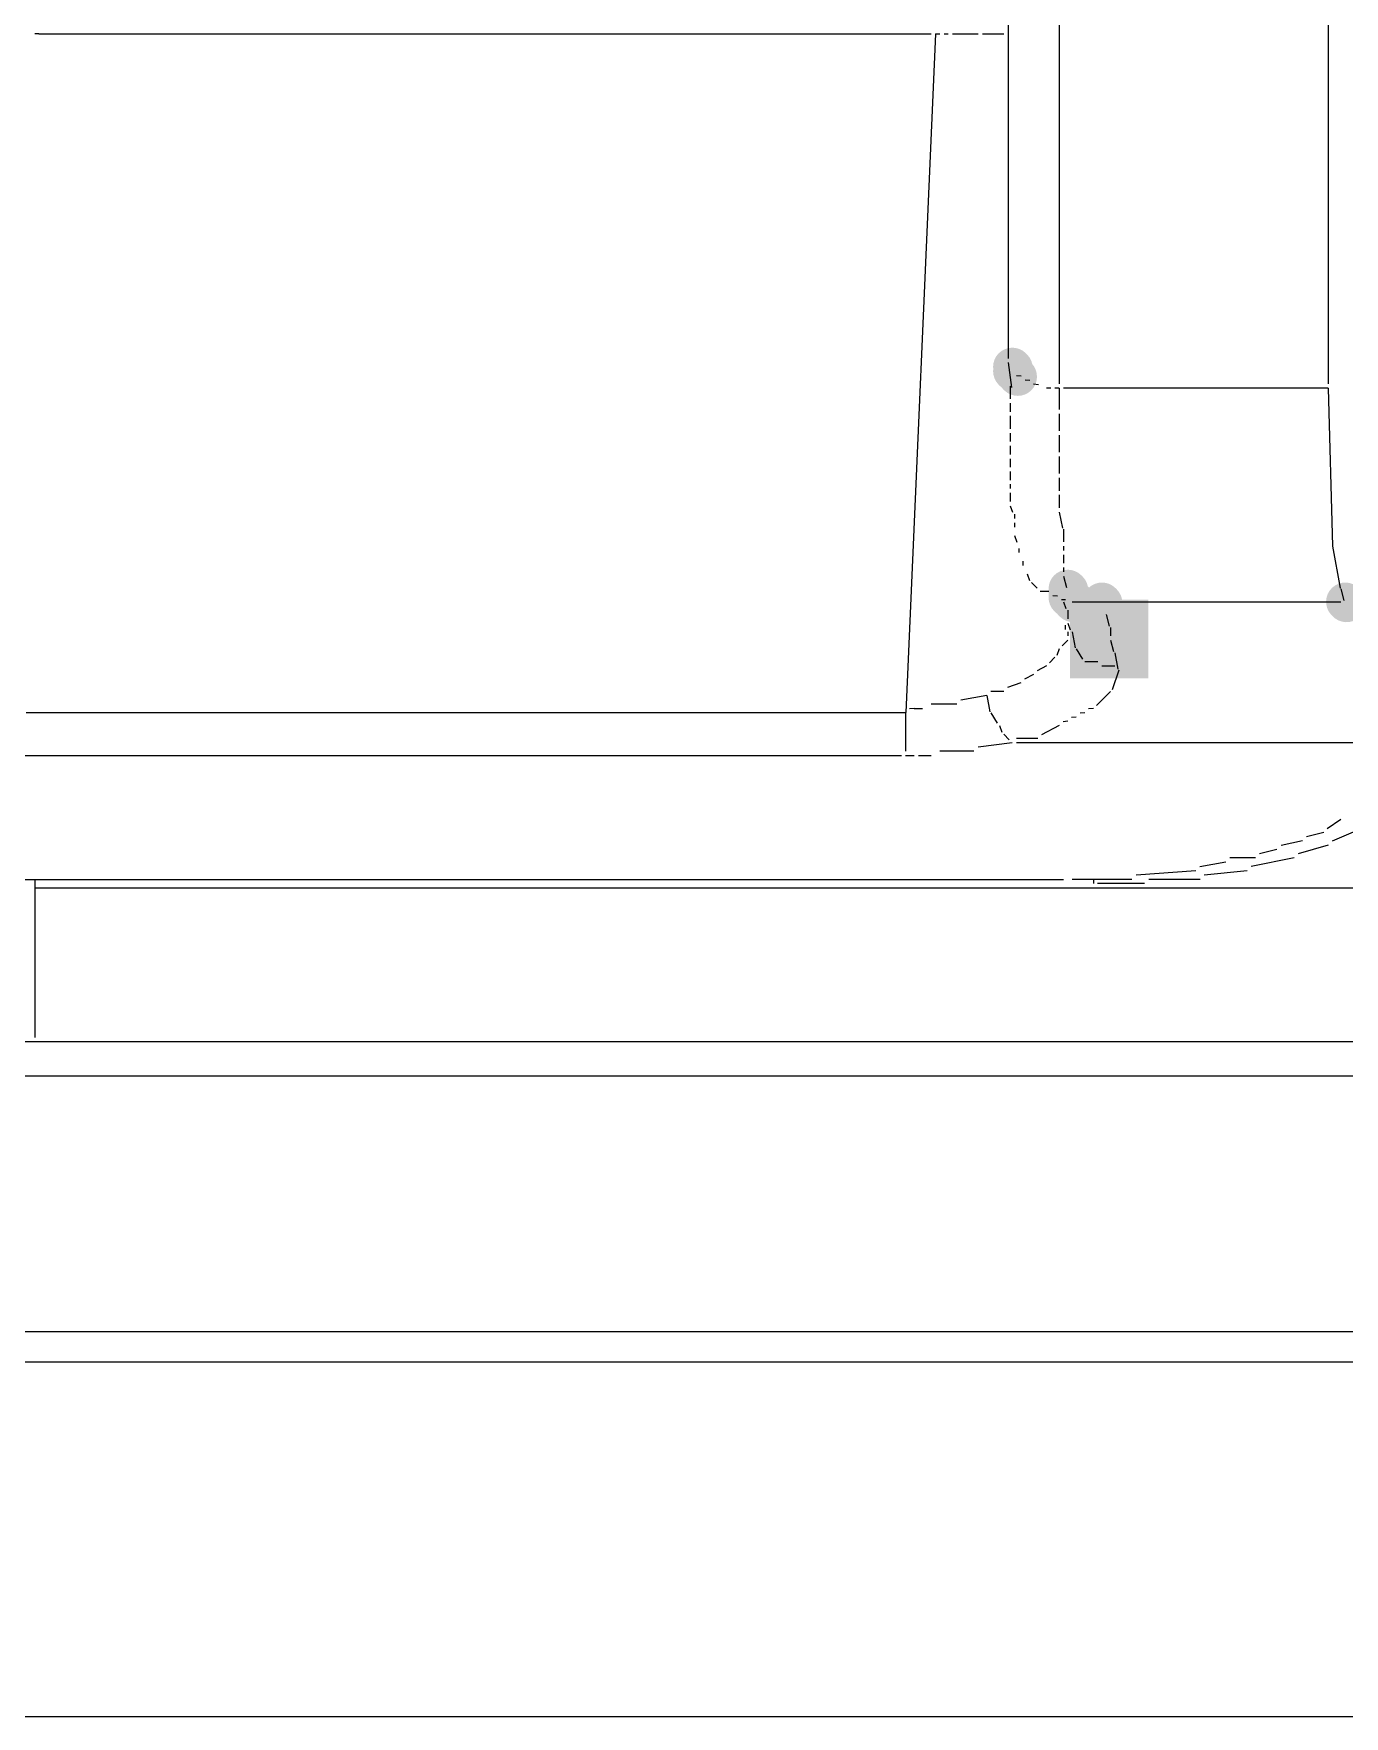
# Model space of a CAD drawing. Header units: millimetres. Extents: x 0 to 297, y 0 to 208.
# Drawn here: x 65.8 to 71.68, y 49.91 to 57.46 of the extents above; entities that cross this region are included whole.
import ezdxf

# ---------------------------------------------------------------- set-up
doc = ezdxf.new("R2010")
doc.units = ezdxf.units.MM

msp = doc.modelspace()

# ---------------------------------------------------------------- hatches: boundary and pattern name
h = msp.add_hatch(color=7)
edge = h.paths.add_edge_path(flags=0)
edge.add_spline(control_points=[(70.254244, 56.024545), (70.220699, 56.05809), (70.165807, 56.05809), (70.132262, 56.024545), (70.098717, 55.991), (70.098717, 55.936108), (70.132262, 55.902563), (70.132262, 55.902563), (70.137906, 55.896919), (70.137906, 55.896919), (70.171451, 55.863374), (70.226343, 55.863374), (70.259888, 55.896919), (70.293433, 55.930464), (70.293433, 55.985356), (70.259888, 56.018901), (70.259888, 56.018901), (70.254244, 56.024545), (70.254244, 56.024545)], knot_values=[0, 0, 0, 0, 1, 1, 1, 2, 2, 2, 3, 3, 3, 4, 4, 4, 5, 5, 5, 6, 6, 6, 6], degree=3, periodic=1)
h = msp.add_hatch(color=7)
edge = h.paths.add_edge_path(flags=0)
edge.add_spline(control_points=[(70.254244, 56.005142), (70.220699, 56.038687), (70.165807, 56.038687), (70.132262, 56.005142), (70.098717, 55.971597), (70.098717, 55.916706), (70.132262, 55.883161), (70.132262, 55.883161), (70.137906, 55.877516), (70.137906, 55.877516), (70.171451, 55.843971), (70.226343, 55.843971), (70.259888, 55.877516), (70.293433, 55.911061), (70.293433, 55.965953), (70.259888, 55.999498), (70.259888, 55.999498), (70.254244, 56.005142), (70.254244, 56.005142)], knot_values=[0, 0, 0, 0, 1, 1, 1, 2, 2, 2, 3, 3, 3, 4, 4, 4, 5, 5, 5, 6, 6, 6, 6], degree=3, periodic=1)
h = msp.add_hatch(color=7)
edge = h.paths.add_edge_path(flags=0)
edge.add_spline(control_points=[(70.273294, 55.986092), (70.239749, 56.019637), (70.184857, 56.019637), (70.151312, 55.986092), (70.117767, 55.952547), (70.117767, 55.897656), (70.151312, 55.864111), (70.151312, 55.864111), (70.156956, 55.858466), (70.156956, 55.858466), (70.190501, 55.824921), (70.245393, 55.824921), (70.278938, 55.858466), (70.312483, 55.892011), (70.312483, 55.946903), (70.278938, 55.980448), (70.278938, 55.980448), (70.273294, 55.986092), (70.273294, 55.986092)], knot_values=[0, 0, 0, 0, 1, 1, 1, 2, 2, 2, 3, 3, 3, 4, 4, 4, 5, 5, 5, 6, 6, 6, 6], degree=3, periodic=1)
h = msp.add_hatch(color=7)
h.dxf.hatch_style = 2
h.paths.add_polyline_path([(70.183728, 55.886825), (70.183728, 55.714317)])
h = msp.add_hatch(color=7)
h.dxf.hatch_style = 2
h.paths.add_polyline_path([(70.183728, 55.829322), (70.183728, 55.656814)])
h = msp.add_hatch(color=7)
h.dxf.hatch_style = 2
h.paths.add_polyline_path([(70.183728, 55.752769), (70.183728, 55.580261)])
h = msp.add_hatch(color=7)
h.dxf.hatch_style = 2
h.paths.add_polyline_path([(70.183728, 55.695267), (70.183728, 55.522758)])
h = msp.add_hatch(color=7)
h.dxf.hatch_style = 2
h.paths.add_polyline_path([(70.183728, 55.637764), (70.183728, 55.465256)])
h = msp.add_hatch(color=7)
h.dxf.hatch_style = 2
h.paths.add_polyline_path([(70.183728, 55.580261), (70.183728, 55.407753)])
h = msp.add_hatch(color=7)
h.dxf.hatch_style = 2
h.paths.add_polyline_path([(70.183728, 55.522758), (70.183728, 55.35025)])
h = msp.add_hatch(color=7)
h.dxf.hatch_style = 2
h.paths.add_polyline_path([(70.183728, 55.484306), (70.183728, 55.311797)])
h = msp.add_hatch(color=7)
h.dxf.hatch_style = 2
h.paths.add_polyline_path([(70.183728, 55.426803), (70.183728, 55.254294)])
h = msp.add_hatch(color=7)
h.dxf.hatch_style = 2
h.paths.add_polyline_path([(70.202778, 55.38835), (70.202778, 55.215842)])
h = msp.add_hatch(color=7)
h.dxf.hatch_style = 2
h.paths.add_polyline_path([(70.202778, 55.35025), (70.202778, 55.177742)])
h = msp.add_hatch(color=7)
h.dxf.hatch_style = 2
h.paths.add_polyline_path([(70.202778, 55.311797), (70.202778, 55.139289)])
h = msp.add_hatch(color=7)
h.dxf.hatch_style = 2
h.paths.add_polyline_path([(70.202778, 55.311797), (70.202778, 55.139289)])
h = msp.add_hatch(color=7)
h.dxf.hatch_style = 2
h.paths.add_polyline_path([(70.202778, 55.292747), (70.202778, 55.120239)])
h = msp.add_hatch(color=7)
h.dxf.hatch_style = 2
h.paths.add_polyline_path([(70.222181, 55.254294), (70.222181, 55.081786)])
h = msp.add_hatch(color=7)
h.dxf.hatch_style = 2
h.paths.add_polyline_path([(70.222181, 55.254294), (70.222181, 55.081786)])
h = msp.add_hatch(color=7)
h.dxf.hatch_style = 2
h.paths.add_polyline_path([(70.222181, 55.235244), (70.222181, 55.062736)])
h = msp.add_hatch(color=7)
h.dxf.hatch_style = 2
h.paths.add_polyline_path([(70.285106, 55.16953), (70.159255, 55.051545)])
h = msp.add_hatch(color=7)
h.dxf.hatch_style = 2
h.paths.add_polyline_path([(70.222181, 55.196792), (70.222181, 55.024283)])
h = msp.add_hatch(color=7)
h.dxf.hatch_style = 2
h.paths.add_polyline_path([(70.241231, 55.177742), (70.241231, 55.005233)])
h = msp.add_hatch(color=7)
h.dxf.hatch_style = 2
h.paths.add_polyline_path([(70.241231, 55.139289), (70.241231, 54.966781)])
h = msp.add_hatch(color=7)
h.dxf.hatch_style = 2
h.paths.add_polyline_path([(70.302221, 55.114026), (70.18024, 54.992044)])
h = msp.add_hatch(color=7)
h.dxf.hatch_style = 2
h.paths.add_polyline_path([(70.260281, 55.120239), (70.260281, 54.947731)])
h = msp.add_hatch(color=7)
h.dxf.hatch_style = 2
h.paths.add_polyline_path([(70.279331, 55.081786), (70.279331, 54.909278)])
h = msp.add_hatch(color=7)
edge = h.paths.add_edge_path(flags=0)
edge.add_spline(control_points=[(70.503305, 55.027948), (70.46976, 55.061493), (70.414868, 55.061493), (70.381323, 55.027948), (70.347778, 54.994403), (70.347778, 54.939511), (70.381323, 54.905966), (70.381323, 54.905966), (70.386967, 54.900322), (70.386967, 54.900322), (70.420512, 54.866777), (70.475404, 54.866777), (70.508949, 54.900322), (70.542494, 54.933867), (70.542494, 54.988758), (70.508949, 55.022303), (70.508949, 55.022303), (70.503305, 55.027948), (70.503305, 55.027948)], knot_values=[0, 0, 0, 0, 1, 1, 1, 2, 2, 2, 3, 3, 3, 4, 4, 4, 5, 5, 5, 6, 6, 6, 6], degree=3, periodic=1)
h = msp.add_hatch(color=7)
h.dxf.hatch_style = 2
h.paths.add_polyline_path([(70.317783, 55.043686), (70.317783, 54.871178)])
h = msp.add_hatch(color=7)
edge = h.paths.add_edge_path(flags=0)
edge.add_spline(control_points=[(70.503305, 55.008545), (70.46976, 55.04209), (70.414868, 55.04209), (70.381323, 55.008545), (70.347778, 54.975), (70.347778, 54.920108), (70.381323, 54.886563), (70.381323, 54.886563), (70.386967, 54.880919), (70.386967, 54.880919), (70.420512, 54.847374), (70.475404, 54.847374), (70.508949, 54.880919), (70.542494, 54.914464), (70.542494, 54.969356), (70.508949, 55.002901), (70.508949, 55.002901), (70.503305, 55.008545), (70.503305, 55.008545)], knot_values=[0, 0, 0, 0, 1, 1, 1, 2, 2, 2, 3, 3, 3, 4, 4, 4, 5, 5, 5, 6, 6, 6, 6], degree=3, periodic=1)
h = msp.add_hatch(color=7)
edge = h.paths.add_edge_path(flags=0)
edge.add_spline(control_points=[(70.503305, 54.989495), (70.46976, 55.02304), (70.414868, 55.02304), (70.381323, 54.989495), (70.347778, 54.95595), (70.347778, 54.901058), (70.381323, 54.867513), (70.381323, 54.867513), (70.386967, 54.861869), (70.386967, 54.861869), (70.420512, 54.828324), (70.475404, 54.828324), (70.508949, 54.861869), (70.542494, 54.895414), (70.542494, 54.950306), (70.508949, 54.983851), (70.508949, 54.983851), (70.503305, 54.989495), (70.503305, 54.989495)], knot_values=[0, 0, 0, 0, 1, 1, 1, 2, 2, 2, 3, 3, 3, 4, 4, 4, 5, 5, 5, 6, 6, 6, 6], degree=3, periodic=1)
h = msp.add_hatch(color=7)
edge = h.paths.add_edge_path(flags=0)
edge.add_spline(control_points=[(70.522708, 54.989495), (70.489163, 55.02304), (70.434271, 55.02304), (70.400726, 54.989495), (70.367181, 54.95595), (70.367181, 54.901058), (70.400726, 54.867513), (70.400726, 54.867513), (70.40637, 54.861869), (70.40637, 54.861869), (70.439915, 54.828324), (70.494807, 54.828324), (70.528352, 54.861869), (70.561897, 54.895414), (70.561897, 54.950306), (70.528352, 54.983851), (70.528352, 54.983851), (70.522708, 54.989495), (70.522708, 54.989495)], knot_values=[0, 0, 0, 0, 1, 1, 1, 2, 2, 2, 3, 3, 3, 4, 4, 4, 5, 5, 5, 6, 6, 6, 6], degree=3, periodic=1)
h = msp.add_hatch(color=7)
edge = h.paths.add_edge_path(flags=0)
edge.add_spline(control_points=[(70.522708, 54.970445), (70.489163, 55.00399), (70.434271, 55.00399), (70.400726, 54.970445), (70.367181, 54.9369), (70.367181, 54.882008), (70.400726, 54.848463), (70.400726, 54.848463), (70.40637, 54.842819), (70.40637, 54.842819), (70.439915, 54.809274), (70.494807, 54.809274), (70.528352, 54.842819), (70.561897, 54.876364), (70.561897, 54.931256), (70.528352, 54.964801), (70.528352, 54.964801), (70.522708, 54.970445), (70.522708, 54.970445)], knot_values=[0, 0, 0, 0, 1, 1, 1, 2, 2, 2, 3, 3, 3, 4, 4, 4, 5, 5, 5, 6, 6, 6, 6], degree=3, periodic=1)
h = msp.add_hatch(color=7)
edge = h.paths.add_edge_path(flags=0)
edge.add_spline(control_points=[(70.522708, 54.970445), (70.489163, 55.00399), (70.434271, 55.00399), (70.400726, 54.970445), (70.367181, 54.9369), (70.367181, 54.882008), (70.400726, 54.848463), (70.400726, 54.848463), (70.40637, 54.842819), (70.40637, 54.842819), (70.439915, 54.809274), (70.494807, 54.809274), (70.528352, 54.842819), (70.561897, 54.876364), (70.561897, 54.931256), (70.528352, 54.964801), (70.528352, 54.964801), (70.522708, 54.970445), (70.522708, 54.970445)], knot_values=[0, 0, 0, 0, 1, 1, 1, 2, 2, 2, 3, 3, 3, 4, 4, 4, 5, 5, 5, 6, 6, 6, 6], degree=3, periodic=1)
h = msp.add_hatch(color=7)
edge = h.paths.add_edge_path(flags=0)
edge.add_spline(control_points=[(70.522708, 54.970445), (70.489163, 55.00399), (70.434271, 55.00399), (70.400726, 54.970445), (70.367181, 54.9369), (70.367181, 54.882008), (70.400726, 54.848463), (70.400726, 54.848463), (70.40637, 54.842819), (70.40637, 54.842819), (70.439915, 54.809274), (70.494807, 54.809274), (70.528352, 54.842819), (70.561897, 54.876364), (70.561897, 54.931256), (70.528352, 54.964801), (70.528352, 54.964801), (70.522708, 54.970445), (70.522708, 54.970445)], knot_values=[0, 0, 0, 0, 1, 1, 1, 2, 2, 2, 3, 3, 3, 4, 4, 4, 5, 5, 5, 6, 6, 6, 6], degree=3, periodic=1)
h = msp.add_hatch(color=7)
h.dxf.hatch_style = 2
h.paths.add_polyline_path([(70.375286, 55.024283), (70.375286, 54.851775)])
h = msp.add_hatch(color=7)
h.dxf.hatch_style = 2
h.paths.add_polyline_path([(70.413739, 55.005233), (70.413739, 54.832725)])
h = msp.add_hatch(color=7)
edge = h.paths.add_edge_path(flags=0)
edge.add_spline(control_points=[(70.654765, 54.952977), (70.620156, 54.985423), (70.565293, 54.983653), (70.532847, 54.949044), (70.500401, 54.914435), (70.50217, 54.859572), (70.536779, 54.827126), (70.536779, 54.827126), (70.542424, 54.821834), (70.542424, 54.821834), (70.577033, 54.789388), (70.631896, 54.791158), (70.664342, 54.825767), (70.696788, 54.860376), (70.695019, 54.915239), (70.660409, 54.947685), (70.660409, 54.947685), (70.654765, 54.952977), (70.654765, 54.952977)], knot_values=[0, 0, 0, 0, 1, 1, 1, 2, 2, 2, 3, 3, 3, 4, 4, 4, 5, 5, 5, 6, 6, 6, 6], degree=3, periodic=1)
h = msp.add_hatch(color=7)
edge = h.paths.add_edge_path(flags=0)
edge.add_spline(control_points=[(70.656763, 54.970445), (70.623218, 55.00399), (70.568326, 55.00399), (70.534781, 54.970445), (70.501236, 54.9369), (70.501236, 54.882008), (70.534781, 54.848463), (70.534781, 54.848463), (70.540426, 54.842819), (70.540426, 54.842819), (70.573971, 54.809274), (70.628863, 54.809274), (70.662408, 54.842819), (70.695953, 54.876364), (70.695953, 54.931256), (70.662408, 54.964801), (70.662408, 54.964801), (70.656763, 54.970445), (70.656763, 54.970445)], knot_values=[0, 0, 0, 0, 1, 1, 1, 2, 2, 2, 3, 3, 3, 4, 4, 4, 5, 5, 5, 6, 6, 6, 6], degree=3, periodic=1)
h = msp.add_hatch(color=7)
edge = h.paths.add_edge_path(flags=0)
edge.add_spline(control_points=[(70.656763, 54.970445), (70.623218, 55.00399), (70.568326, 55.00399), (70.534781, 54.970445), (70.501236, 54.9369), (70.501236, 54.882008), (70.534781, 54.848463), (70.534781, 54.848463), (70.540426, 54.842819), (70.540426, 54.842819), (70.573971, 54.809274), (70.628863, 54.809274), (70.662408, 54.842819), (70.695953, 54.876364), (70.695953, 54.931256), (70.662408, 54.964801), (70.662408, 54.964801), (70.656763, 54.970445), (70.656763, 54.970445)], knot_values=[0, 0, 0, 0, 1, 1, 1, 2, 2, 2, 3, 3, 3, 4, 4, 4, 5, 5, 5, 6, 6, 6, 6], degree=3, periodic=1)
h = msp.add_hatch(color=7)
edge = h.paths.add_edge_path(flags=0)
edge.add_spline(control_points=[(71.751251, 54.968447), (71.718805, 55.003056), (71.663941, 55.004826), (71.629332, 54.97238), (71.594723, 54.939934), (71.592953, 54.885071), (71.625399, 54.850461), (71.625399, 54.850461), (71.630691, 54.844817), (71.630691, 54.844817), (71.663137, 54.810208), (71.718, 54.808438), (71.752609, 54.840884), (71.787219, 54.87333), (71.788988, 54.928193), (71.756542, 54.962803), (71.756542, 54.962803), (71.751251, 54.968447), (71.751251, 54.968447)], knot_values=[0, 0, 0, 0, 1, 1, 1, 2, 2, 2, 3, 3, 3, 4, 4, 4, 5, 5, 5, 6, 6, 6, 6], degree=3, periodic=1)
h = msp.add_hatch(color=7)
h.dxf.hatch_style = 2
h.paths.add_polyline_path([(70.451839, 54.918979), (70.804617, 54.918979), (70.804617, 54.566201), (70.451839, 54.566201)])
h = msp.add_hatch(color=7)
edge = h.paths.add_edge_path(flags=0)
edge.add_spline(control_points=[(70.656763, 54.931992), (70.623218, 54.965537), (70.568326, 54.965537), (70.534781, 54.931992), (70.501236, 54.898447), (70.501236, 54.843556), (70.534781, 54.810011), (70.534781, 54.810011), (70.540426, 54.804366), (70.540426, 54.804366), (70.573971, 54.770821), (70.628863, 54.770821), (70.662408, 54.804366), (70.695953, 54.837911), (70.695953, 54.892803), (70.662408, 54.926348), (70.662408, 54.926348), (70.656763, 54.931992), (70.656763, 54.931992)], knot_values=[0, 0, 0, 0, 1, 1, 1, 2, 2, 2, 3, 3, 3, 4, 4, 4, 5, 5, 5, 6, 6, 6, 6], degree=3, periodic=1)

# ---------------------------------------------------------------- linework, layer by layer
at = {"color": 7, "lineweight": 15}
for points in [[(70.174203, 71.046568), (70.174203, 56.001654)], [(70.404214, 70.912513), (70.404214, 55.886649)], [(71.611419, 70.912513), (71.611419, 55.886649)], [(65.823394, 57.458274), (65.804344, 57.458274)], [(65.823394, 57.458274), (69.829186, 57.458274)], [(69.848236, 57.458274), (69.714886, 54.412038)], [(69.848236, 57.458274), (69.867286, 57.458274)], [(69.886689, 57.458274), (69.905739, 57.458274)], [(69.924789, 57.458274), (70.039794, 57.458274)], [(70.059197, 57.458274), (70.1548, 57.458274)], [(70.174203, 55.982604), (70.190078, 55.870774)], [(70.212303, 55.925101), (70.233469, 55.922985)], [(70.250756, 55.906051), (70.271922, 55.903935)], [(70.289208, 55.886649), (70.310375, 55.884885)], [(70.183728, 55.877124), (70.183728, 55.819621)], [(70.365761, 55.867599), (70.346711, 55.867599)], [(70.404214, 55.867599), (70.384811, 55.867599)], [(70.404214, 55.867599), (70.404214, 55.771643)], [(71.611419, 55.867599), (70.423264, 55.867599)], [(71.611419, 55.867599), (71.630117, 55.158868)], [(70.183728, 55.800571), (70.183728, 55.762118)], [(70.183728, 55.743068), (70.183728, 55.685565)], [(70.404214, 55.752593), (70.404214, 55.67604)], [(70.183728, 55.666515), (70.183728, 55.628063)], [(70.183728, 55.609013), (70.183728, 55.57056)], [(70.404214, 55.65699), (70.404214, 55.580085)], [(70.183728, 55.55151), (70.183728, 55.513057)], [(70.404214, 55.561035), (70.404214, 55.484482)], [(70.183728, 55.494007), (70.183728, 55.455554)], [(70.183728, 55.436504), (70.183728, 55.417101)], [(70.404214, 55.465079), (70.404214, 55.407576)], [(70.183728, 55.398051), (70.183728, 55.359599)], [(70.404214, 55.388526), (70.404214, 55.331024)], [(70.183728, 55.340549), (70.194311, 55.310915)], [(70.202778, 55.302096), (70.202778, 55.283046)], [(70.404214, 55.311974), (70.418678, 55.239654)], [(70.202778, 55.263996), (70.202778, 55.244593)], [(70.202778, 55.206493), (70.213361, 55.176507)], [(70.423264, 55.235068), (70.423264, 55.177565)], [(70.222181, 55.14899), (70.222181, 55.12994)], [(70.423264, 55.158515), (70.423264, 55.139465)], [(71.630822, 55.158515), (71.665394, 54.970485)], [(70.241231, 55.091488), (70.241231, 55.072438)], [(70.423264, 55.120063), (70.423264, 55.081963)], [(70.423264, 55.06256), (70.423264, 55.04351)], [(70.260281, 55.033985), (70.270864, 55.004351)], [(70.279331, 54.995532), (70.304378, 54.970838)], [(70.423264, 55.02446), (70.436317, 54.972954)], [(70.317783, 54.957432), (70.357294, 54.956374)], [(70.375286, 54.938029), (70.396453, 54.936265)], [(70.413739, 54.918979), (70.432789, 54.918979)], [(70.423264, 54.909454), (70.433847, 54.879468)], [(70.461717, 54.909454), (71.668922, 54.909454)], [(71.668922, 54.966957), (71.681975, 54.915451)], [(70.442314, 54.871001), (70.442314, 54.832549)], [(70.614822, 54.851951), (70.627875, 54.800446)], [(70.432789, 54.784924), (70.432789, 54.803974)], [(70.442314, 54.813499), (70.452897, 54.783865)], [(70.442314, 54.775046), (70.442314, 54.755996)], [(70.461717, 54.775046), (70.476181, 54.703079)], [(70.634225, 54.794449), (70.634225, 54.755996)], [(70.404214, 54.698493), (70.393631, 54.66886)], [(70.442314, 54.736946), (70.417619, 54.712251)], [(70.480767, 54.698493), (70.508283, 54.651574)], [(70.634225, 54.736946), (70.647278, 54.68544)], [(70.653275, 54.679443), (70.667739, 54.607476)], [(70.346711, 54.62194), (70.305083, 54.599363)], [(70.384811, 54.66004), (70.360117, 54.635346)], [(70.519219, 54.64099), (70.577075, 54.640638)], [(70.595772, 54.62194), (70.653628, 54.621235)], [(70.672325, 54.602538), (70.641281, 54.51399)], [(70.231706, 54.545388), (70.172086, 54.523868)], [(70.289208, 54.583488), (70.247581, 54.561263)], [(69.944192, 54.449432), (69.828833, 54.449079)], [(70.078247, 54.487885), (69.962536, 54.467776)], [(70.078247, 54.487885), (70.092711, 54.415565)], [(70.1548, 54.506935), (70.096944, 54.506229)], [(70.634225, 54.506935), (70.571078, 54.443788)], [(69.714181, 54.410979), (65.765892, 54.410979)], [(69.714181, 54.410979), (69.714181, 54.238471)], [(69.752281, 54.430382), (69.731114, 54.428265)], [(69.752281, 54.430382), (69.790733, 54.430382)], [(70.097297, 54.410979), (70.125167, 54.36406)], [(70.480767, 54.391929), (70.4596, 54.389813)], [(70.519219, 54.410979), (70.498053, 54.409215)], [(70.557319, 54.430382), (70.536153, 54.428265)], [(70.13575, 54.353476), (70.146333, 54.323843)], [(70.1548, 54.315376), (70.179847, 54.290329)], [(70.404214, 54.353476), (70.324839, 54.312554)], [(70.442314, 54.372879), (70.421147, 54.370763)], [(70.020744, 54.238471), (69.867286, 54.238471)], [(70.193253, 54.276924), (70.039442, 54.257168)], [(70.308258, 54.295974), (70.212303, 54.295974)], [(71.917983, 54.276924), (70.212303, 54.276924)], [(65.746842, 54.219421), (69.695131, 54.219421)], [(69.714181, 54.219421), (69.752281, 54.219421)], [(69.771683, 54.219421), (69.829186, 54.219421)], [(71.668922, 53.931907), (71.607539, 53.889926)], [(71.592369, 53.874404), (71.514406, 53.853943)], [(71.764878, 53.893454), (71.628706, 53.834188)], [(71.381408, 53.797851), (71.303444, 53.77739)], [(71.496414, 53.835951), (71.399753, 53.815843)], [(71.611419, 53.816901), (71.476306, 53.77739)], [(71.017342, 53.701896), (70.748878, 53.682493)], [(71.151397, 53.740349), (71.035686, 53.72024)], [(71.247353, 53.701896), (71.055442, 53.682493)], [(71.285806, 53.759399), (71.170447, 53.759399)], [(71.458314, 53.759399), (71.265697, 53.720593)], [(65.746842, 53.663443), (70.423264, 53.663443)], [(65.804344, 53.663443), (65.804344, 52.95436)], [(65.804344, 53.625343), (78.031975, 53.625343)], [(70.729828, 53.663443), (70.461717, 53.663443)], [(70.557319, 53.663443), (70.557319, 53.644393)], [(70.787331, 53.644393), (70.576369, 53.644393)], [(71.036392, 53.663443), (70.806381, 53.663443)], [(65.689339, 52.93531), (81.290231, 52.93531)], [(65.689339, 52.781851), (81.290231, 52.781851)], [(81.290231, 51.632149), (65.708389, 51.632149)], [(65.689339, 51.498093), (81.270828, 51.498093)], [(60.763856, 49.907065), (81.213325, 49.907065)]]:
    msp.add_lwpolyline(points, dxfattribs=at)

doc.saveas('drawing.dxf')
